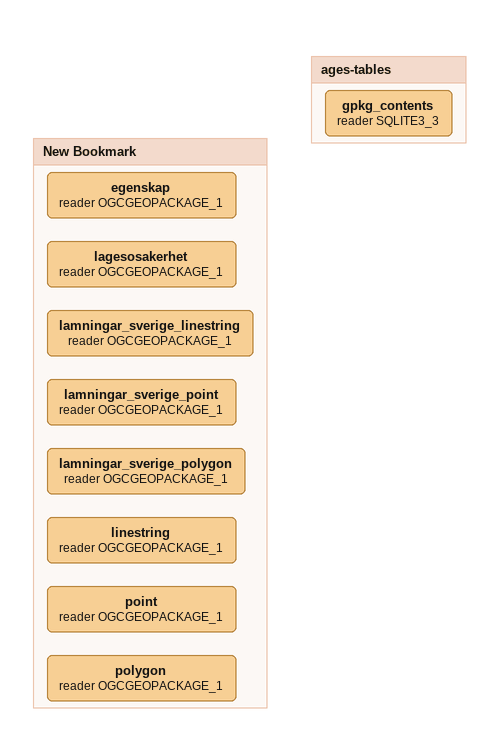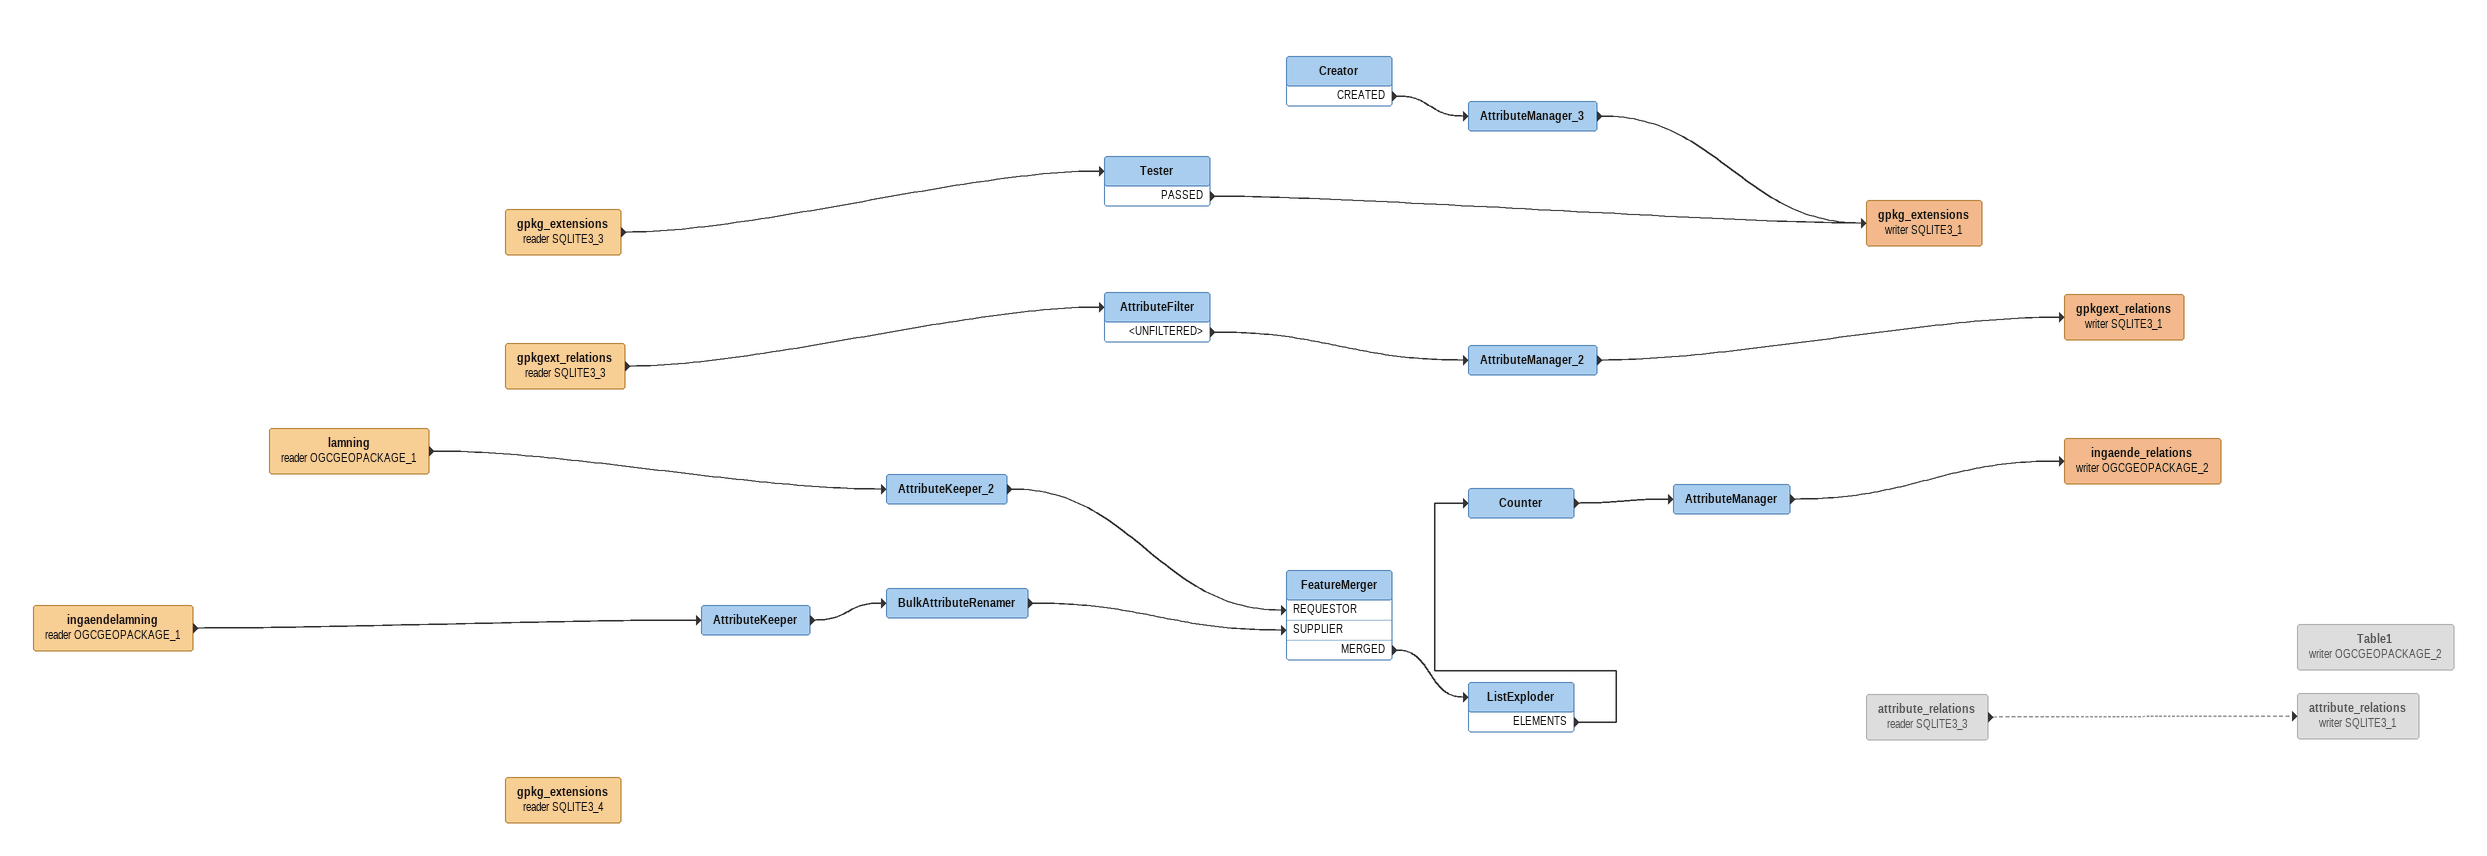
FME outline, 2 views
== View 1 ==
Bookmark: New Bookmark
lamningar_sverige_linestring (reader OGCGEOPACKAGE_1)
lamningar_sverige_point (reader OGCGEOPACKAGE_1)
lamningar_sverige_polygon (reader OGCGEOPACKAGE_1)
egenskap (reader OGCGEOPACKAGE_1)
lagesosakerhet (reader OGCGEOPACKAGE_1)
linestring (reader OGCGEOPACKAGE_1)
point (reader OGCGEOPACKAGE_1)
polygon (reader OGCGEOPACKAGE_1)

Bookmark: ages-tables
gpkg_contents (reader SQLITE3_3)

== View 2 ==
ingaendelamning (reader OGCGEOPACKAGE_1)
    -> AttributeKeeper
AttributeKeeper
    -> BulkAttributeRenamer
BulkAttributeRenamer
    -> FeatureMerger [SUPPLIER]
lamning (reader OGCGEOPACKAGE_1)
    -> AttributeKeeper_2
AttributeKeeper_2
    -> FeatureMerger [REQUESTOR]
FeatureMerger
    MERGED -> ListExploder
ListExploder
    ELEMENTS -> Counter
Counter
    -> AttributeManager
AttributeManager
    -> ingaende_relations (writer OGCGEOPACKAGE_2)
ingaende_relations (writer OGCGEOPACKAGE_2)
gpkg_extensions (reader SQLITE3_3)
    -> Tester
Tester
    PASSED -> gpkg_extensions (writer SQLITE3_1)
gpkgext_relations (reader SQLITE3_3)
    -> AttributeFilter
AttributeFilter
    <UNFILTERED> -> AttributeManager_2
AttributeManager_2
    -> gpkgext_relations (writer SQLITE3_1)
gpkgext_relations (writer SQLITE3_1)
gpkg_extensions (reader SQLITE3_4)
Creator
    CREATED -> AttributeManager_3
AttributeManager_3
    -> gpkg_extensions (writer SQLITE3_1)
gpkg_extensions (writer SQLITE3_1)
attribute_relations (reader SQLITE3_3) [off]
    -> attribute_relations (writer SQLITE3_1) [off]
attribute_relations (writer SQLITE3_1) [off]
Table1 (writer OGCGEOPACKAGE_2) [off]
